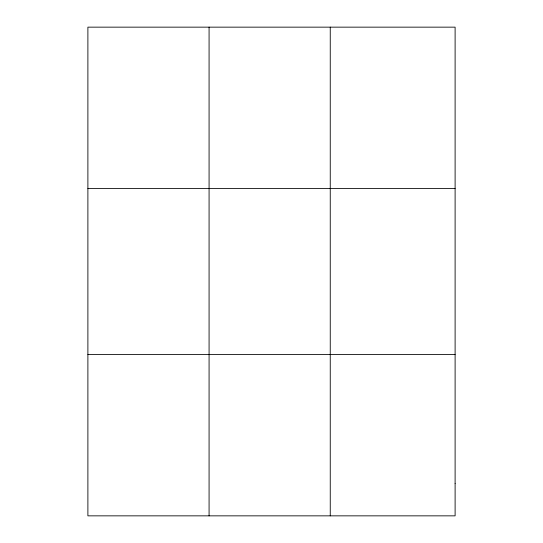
<?xml version="1.0" encoding="UTF-8"?>
<svg xmlns="http://www.w3.org/2000/svg" width="543" height="543" viewBox="0 0 543 543"><rect width="100%" height="100%" fill="white"/><g stroke="black" fill="none" stroke-linecap="round" stroke-linejoin="round"><path stroke-width="0.81" d="M330.253 27.15L330.253 515.85M87.891 188.421L455.109 188.421M87.891 354.579L455.109 354.579M209.075 27.15L209.075 515.85M455.109 483.596L455.109 515.85L87.891 515.85L87.891 27.15L455.109 27.15L455.109 483.596"/></g></svg>
